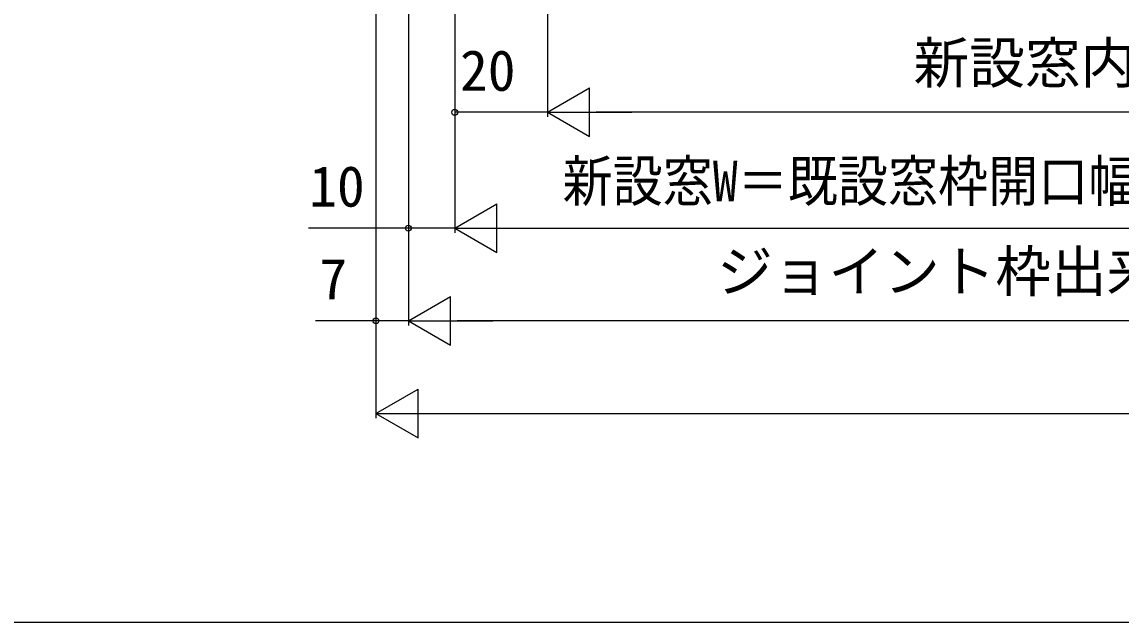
# Model space of a CAD drawing. Units: millimetres, scale not verified. Extents: x -525 to 525, y -783 to 778.
# Drawn here: x -377.3 to -140.3, y -782.8 to -653.3 of the extents above; entities that cross this region are included whole.
import ezdxf
from ezdxf.enums import TextEntityAlignment as Align

# ---------------------------------------------------------------- set-up
doc = ezdxf.new("R2010")
doc.units = ezdxf.units.MM
doc.header["$LTSCALE"] = 4
doc.layers.add('0-6_YKK_D', color=6, linetype='Continuous')
doc.layers.add('0-7_YKK_ZWAK', color=7, linetype='Continuous')
doc.styles.add('ＭＳ ゴシック', font='')
doc.styles.get('ＭＳ ゴシック').set_extended_font_data('MS Gothic')

msp = doc.modelspace()

# ---------------------------------------------------------------- linework, layer by layer
at = {"layer": '0-6_YKK_D'}
for p, q in [((-263.993, -536.002), (-263.993, -673.8)), ((-263.993, -536.002), (-263.993, -673.8)), ((-283.993, -542.802), (-283.993, -698.8)), ((-283.993, -542.802), (-283.993, -698.8)), ((-283.993, -542.802), (-283.993, -673.8)), ((-300.993, -547.302), (-300.993, -718.8)), ((-293.993, -547.302), (-293.993, -718.8)), ((-293.993, -547.302), (-293.993, -698.8)), ((-293.993, -547.302), (-293.993, -718.8)), ((-300.993, -653.8), (-300.993, -738.8)), ((-263.993, -672.8), (-254.9, -667.55)), ((-254.9, -678.05), (-254.9, -667.55)), ((-263.993, -672.8), (-283.993, -672.8)), ((-263.993, -672.8), (-254.9, -678.05)), ((-263.993, -672.8), (-245.807, -672.8)), ((191.507, -672.8), (-253.493, -672.8)), ((-283.993, -697.8), (-274.9, -692.55)), ((-274.9, -703.05), (-274.9, -692.55)), ((-283.993, -697.8), (-274.9, -703.05)), ((-283.993, -697.8), (-265.807, -697.8)), ((-273.493, -697.8), (211.507, -697.8)), ((-293.993, -717.8), (-284.9, -712.55)), ((-284.9, -723.05), (-284.9, -712.55)), ((-293.993, -717.8), (-284.9, -723.05)), ((-293.993, -717.8), (-275.807, -717.8)), ((221.507, -717.8), (-283.493, -717.8)), ((-300.993, -737.8), (-291.9, -732.55)), ((-291.9, -743.05), (-291.9, -732.55)), ((-300.993, -737.8), (-291.9, -743.05)), ((-300.993, -737.8), (-282.807, -737.8)), ((-290.493, -737.8), (228.507, -737.8))]:
    msp.add_line(p, q, dxfattribs=at)
for points in [[(-283.993, -697.8), (-293.993, -697.8), (-315.543, -697.8)], [(-293.993, -717.8), (-300.993, -717.8), (-314.021, -717.8)]]:
    msp.add_lwpolyline(points, dxfattribs=at)
for centre in [(-283.993, -672.8), (-293.993, -697.8), (-300.993, -717.8)]:
    msp.add_circle(centre, 0.637, dxfattribs=at)
at = {"layer": '0-7_YKK_ZWAK'}
msp.add_lwpolyline([(-525, -782.8), (525, -782.8), (525, 747.2)], dxfattribs=at)

# ---------------------------------------------------------------- texts
at = {"layer": '0-6_YKK_D', "style": 'ＭＳ ゴシック'}
for s, p in [('新設窓内法基準寸法w＝新設窓枠開口幅', (-185.016, -669.164)), ('20', (-282.857, -670.8)), ('10', (-315.384, -695.8)), ('ジョイント枠出来寸法幅JW＝既設窓枠開口幅KW－14', (-227.391, -714.164)), ('7', (-313.18, -715.8))]:
    msp.add_text(s, height=8.798, dxfattribs=at).set_placement(p, align=Align.BOTTOM_LEFT)
at = {"layer": '0-6_YKK_D', "style": 'ＭＳ ゴシック', "width": 0.9}
msp.add_text('新設窓W＝既設窓枠開口幅KW－34＝ジョイント枠出来寸法幅JW－20', height=8.798, dxfattribs=at).set_placement((-260.739, -694.664), align=Align.BOTTOM_LEFT)

doc.saveas('drawing.dxf')
